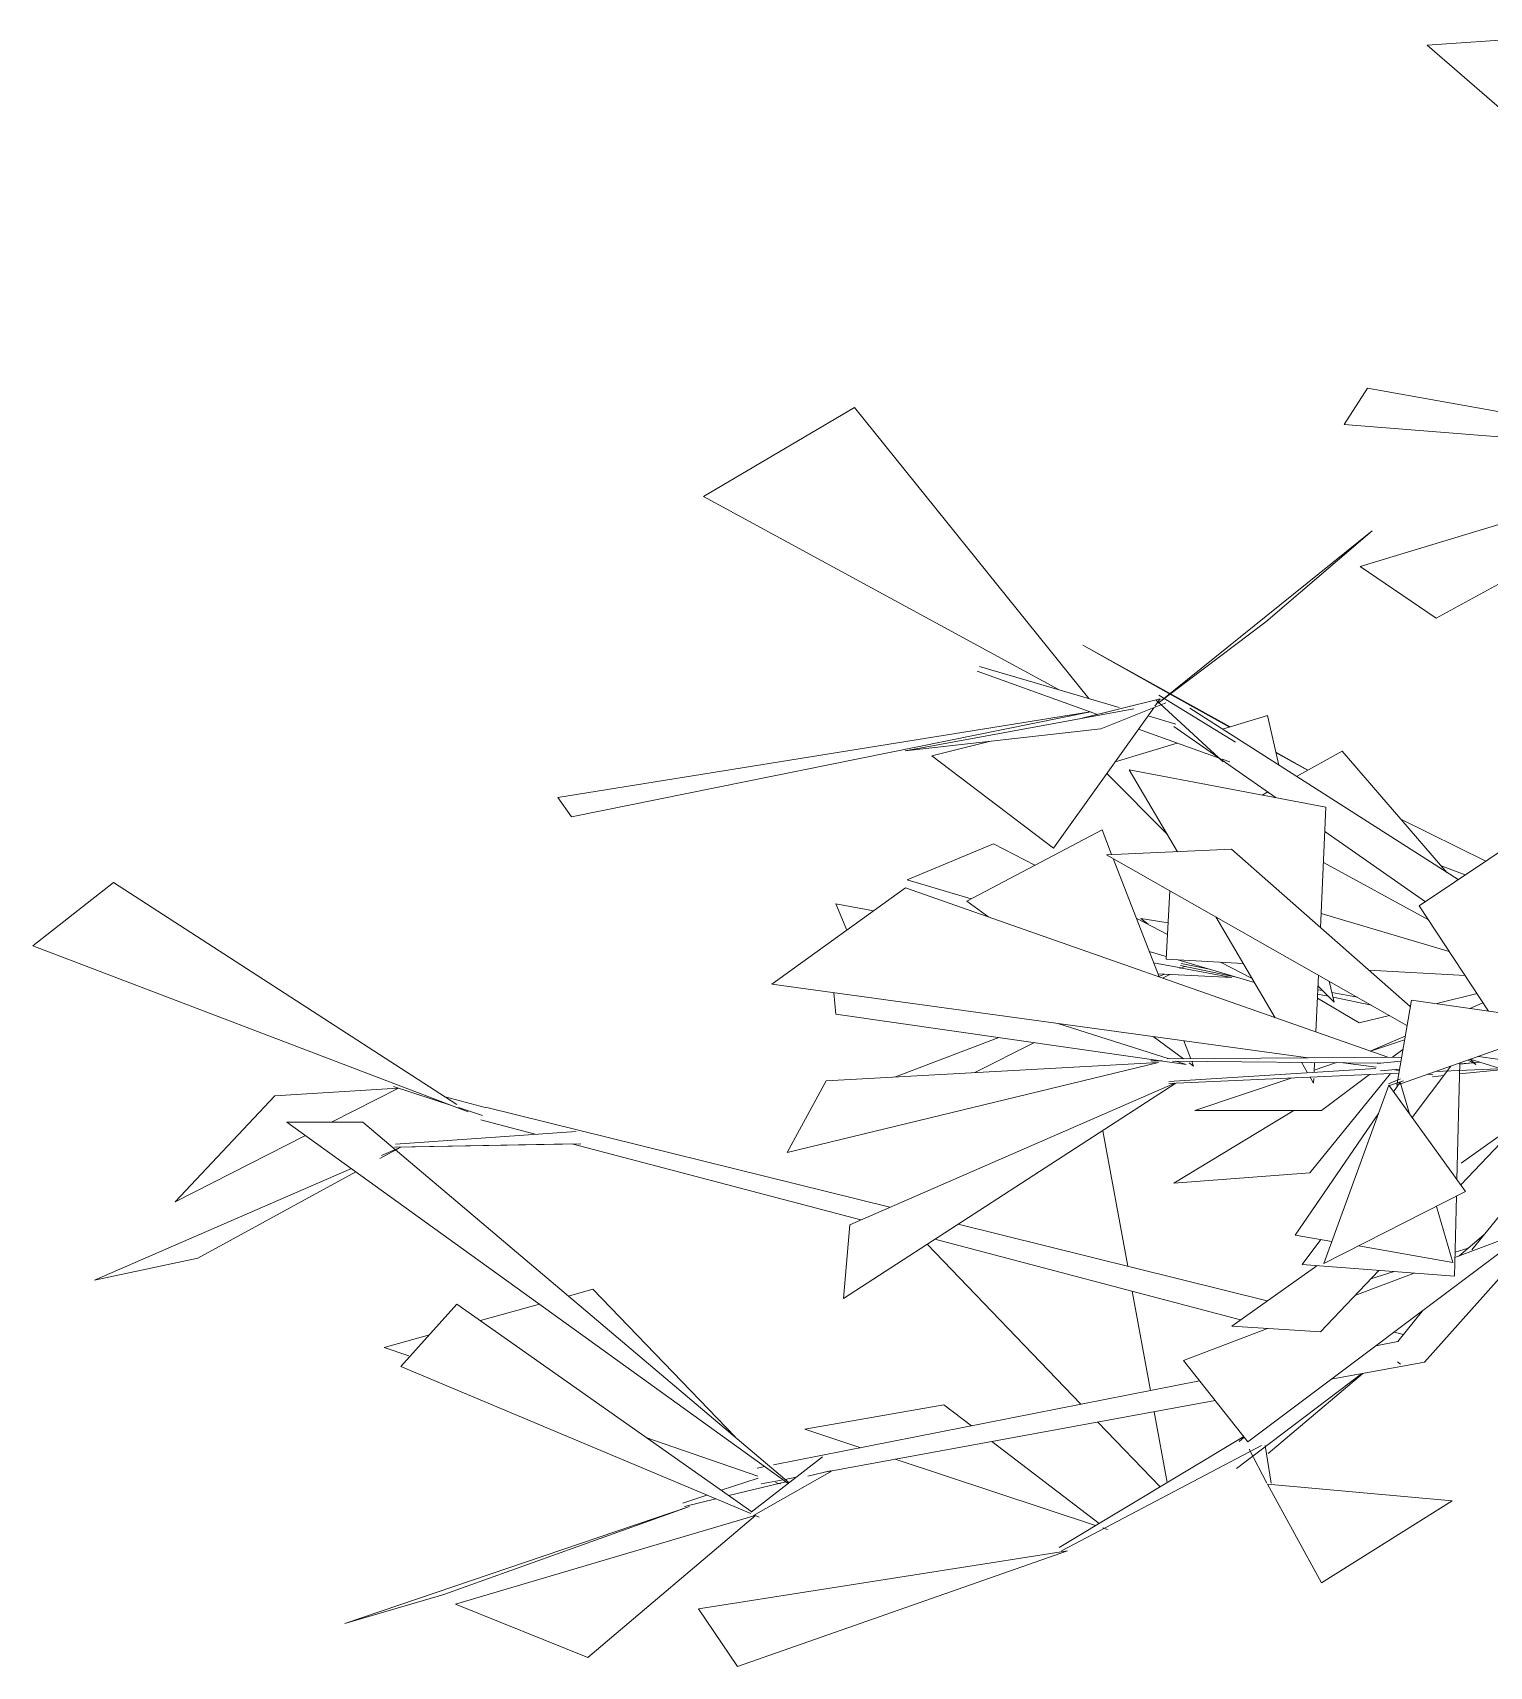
# Model space of a CAD drawing. Header units: millimetres. Extents: x 78096 to 288885, y -20632 to 149556.
# Drawn here: x 249305.5 to 249691.2, y 94774.5 to 95207.1 of the extents above; entities that cross this region are included whole.
import ezdxf

# ---------------------------------------------------------------- set-up
doc = ezdxf.new("R2010")
doc.units = ezdxf.units.MM
doc.layers.add('G-IMPT', color=8, linetype='Continuous', lineweight=9)
doc.layers.add('L-PLNT', color=71, linetype='Continuous', lineweight=9)

# ---------------------------------------------------------------- blocks, each defined once
blk = doc.blocks.new('ZZ-V - Tree Broadleaf 2 - 3dtree rotund SIMPLU-4826109-TOMH A-A')
at = {"layer": 'G-IMPT'}
for p, q in [((24026.1, 95207.13), (23978.29, 95203.86)), ((23978.29, 95203.86), (24060.23, 95132.8)), ((23956.36, 95103.37), (23962.53, 95113.02)), ((23962.53, 95113.02), (24059.43, 95095.53)), ((23786.66, 95084.32), (23826.7, 95107.82)), ((23888.76, 95030.79), (23826.7, 95107.82)), ((23956.36, 95103.37), (24058.13, 95095.31)), ((23960.56, 95065.72), (24058.86, 95095.53)), ((23980.71, 95052.04), (24059.89, 95095.59)), ((23786.66, 95084.32), (23880.69, 95033.16)), ((23963.77, 95075.19), (23908.06, 95030.35)), ((23935.62, 95051.13), (23963.77, 95075.19)), ((23960.56, 95065.72), (23980.71, 95052.04)), ((23935.62, 95051.13), (23907.06, 95029.56)), ((23909.12, 95032.56), (23887.15, 95044.91)), ((23887.15, 95044.91), (23926.13, 95023.29)), ((23859.17, 95038.04), (23891.02, 95026.59)), ((23859.74, 95039.31), (23896.73, 95028.45)), ((23907.29, 95031.72), (23927.59, 95019.25)), ((23909.12, 95032.56), (23925.96, 95023.24)), ((23889.08, 95027.29), (23748.08, 95004.61)), ((23751.71, 94999.43), (23889.18, 95027.25)), ((23900.6, 95028.05), (23840.13, 95016.9)), ((23879.33, 94991.16), (23905.92, 95028.34)), ((23907.64, 95030.75), (23886.22, 95025.39)), ((23891.92, 95022.79), (23909.1, 95029.61)), ((23906.2, 95028.73), (23907.64, 95030.75)), ((23906.5, 95030.46), (23924.25, 95014.04)), ((23915.43, 95028.2), (23986.52, 94982.82)), ((23904.39, 95026.2), (23911.78, 95024.03)), ((23911.21, 95023.37), (23938.33, 95004.5)), ((23924.09, 95022.67), (23935.99, 95026.3)), ((23935.99, 95026.3), (23939.05, 95013.12)), ((23891.92, 95022.79), (23840.13, 95016.9)), ((23862.34, 95019.43), (23847.16, 95015.63)), ((23895.65, 95013.98), (23912.11, 95019.01)), ((23901.88, 95022.69), (23923.2, 95015.02)), ((23879.33, 94991.16), (23847.16, 95015.63)), ((23924.05, 95014.71), (23926.04, 95014)), ((23938.25, 95016.57), (23946.74, 95011.86)), ((23938.29, 95016.42), (23946.63, 95011.8)), ((23943.67, 95010.17), (23955.76, 95016.81)), ((23955.76, 95016.81), (23983.55, 94984.71)), ((23893.47, 95010.93), (23909.54, 94994.77)), ((23951.51, 95001.98), (23899.44, 95011.94)), ((23899.44, 95011.94), (23912.2, 94990.23)), ((23934.62, 95005.21), (23936.13, 95006.04)), ((24022.75, 95007.19), (23976.18, 94975.86)), ((23751.71, 94999.43), (23748.08, 95004.61)), ((23951.51, 95001.98), (23950.08, 94970.09)), ((23993.83, 94987.74), (23971.34, 94998.81)), ((23856.42, 94977.16), (23892.22, 94996.03)), ((23894.76, 94989.46), (23892.22, 94996.03)), ((23951.22, 94995.54), (23977.87, 94976.99)), ((23840.59, 94982.81), (23863.47, 94992.35)), ((23863.47, 94992.35), (23874.41, 94986.64)), ((23893.41, 94989.4), (23926.49, 94990.87)), ((23893.41, 94989.4), (23972.96, 94944.23)), ((23907.3, 94957.08), (23895.17, 94988.41)), ((23926.49, 94990.87), (23973.81, 94949.19)), ((23950.85, 94987.4), (23978.62, 94972.16)), ((23981.99, 94986.51), (23988.39, 94984.07)), ((23609.07, 94965.26), (23630.5, 94982.06)), ((23721.39, 94923.3), (23630.5, 94982.06)), ((23804.79, 94955.11), (23840.2, 94980.67)), ((23840.2, 94980.67), (23967.88, 94935.78)), ((23840.59, 94982.81), (23857.59, 94977.77)), ((23910.14, 94979.9), (23909.2, 94961.75)), ((23824.61, 94969.42), (23821.73, 94976.39)), ((23831.71, 94974.54), (23821.73, 94976.39)), ((23856.42, 94977.16), (23862.23, 94972.92)), ((23994.55, 94948.01), (23976.18, 94975.86)), ((23901.28, 94972.62), (23909.54, 94968.31)), ((23904.4, 94970.99), (23902.48, 94972.49)), ((23902.48, 94972.49), (23909.7, 94971.37)), ((23922.35, 94972.97), (23938.04, 94946.27)), ((23950.25, 94973.83), (23984.15, 94963.77)), ((23609.07, 94965.26), (23724.38, 94921.37)), ((23904.68, 94963.83), (23909.23, 94962.48)), ((23913.1, 94959.43), (23905.87, 94960.77)), ((23909.2, 94961.75), (23929.59, 94960.64)), ((23912.26, 94961.59), (23932.58, 94955.57)), ((23912.77, 94959.3), (23914.13, 94959.82)), ((23912.99, 94960.06), (23927.83, 94956.98)), ((23913.15, 94960.58), (23920.23, 94959.23)), ((23926.57, 94956.93), (23913.3, 94959.39)), ((23923.62, 94960.97), (23931.96, 94956.61)), ((23962.86, 94958.84), (23988.32, 94957.46)), ((23804.79, 94955.11), (23946.78, 94935.62)), ((23907, 94957.85), (23926.57, 94956.93)), ((23907.25, 94957.2), (23908.76, 94957.77)), ((23910.17, 94957.7), (23908.26, 94956.74)), ((23949.52, 94957.54), (23948.84, 94942.48)), ((23949.34, 94953.68), (23950.62, 94953.44)), ((23949.39, 94954.68), (23953.65, 94950.39)), ((23952.36, 94955.93), (23953.65, 94950.39)), ((23821.24, 94952.85), (23821.69, 94947.2)), ((23949.24, 94951.46), (23960.3, 94944.88)), ((23949.29, 94952.52), (23952.12, 94951.93)), ((23953.05, 94952.97), (23959.85, 94951.68)), ((23953.4, 94951.67), (23963.6, 94949.55)), ((23970.23, 94928.38), (23974.11, 94950.94)), ((24016.79, 94944.82), (23974.11, 94950.94)), ((23980.84, 94949.98), (23991.5, 94952.63)), ((23993.08, 94950.24), (23989.57, 94948.73)), ((23821.69, 94947.2), (23914.46, 94933.9)), ((23960.3, 94944.88), (23968.31, 94946.87)), ((23837.49, 94930.57), (23864.86, 94941.01)), ((23880.52, 94944.71), (23909.98, 94935.33)), ((23905.71, 94941.26), (23913.8, 94935.36)), ((23972.47, 94941.37), (23963.25, 94937.41)), ((24016.79, 94944.82), (23970.23, 94928.38)), ((23874.3, 94939.66), (23858.49, 94931.71)), ((23915.7, 94935.38), (23913.86, 94940.14)), ((23963.31, 94937.39), (23972.3, 94940.42)), ((23969.11, 94935.79), (23971.86, 94937.86)), ((24047.18, 94937.51), (23986.9, 94931.37)), ((23808.85, 94910.55), (23907.13, 94934.36)), ((23819.21, 94929.57), (23907.13, 94934.36)), ((23905.15, 94934.84), (23908.17, 94934.81)), ((23909.49, 94935.33), (23971.51, 94935.81)), ((23909.94, 94929.36), (23964.69, 94932.85)), ((23910.89, 94934.78), (23966.05, 94934.24)), ((23911.74, 94934.77), (23914.46, 94933.9)), ((23915.27, 94934.3), (23916.45, 94933.43)), ((23916.45, 94933.43), (23915.95, 94934.73)), ((23944.99, 94934.45), (23946.61, 94931.69)), ((23948.48, 94934.42), (23948.37, 94931.81)), ((23948.39, 94932.35), (23954.33, 94934.36)), ((23956.1, 94934.34), (23964.78, 94933.15)), ((23965.1, 94934.15), (23971.33, 94934.77)), ((23965.91, 94932.15), (23970.96, 94932.6)), ((23969.63, 94932.48), (23970.91, 94932.31)), ((23984.54, 94933.43), (23974.34, 94919.81)), ((23999.15, 94932.85), (23980.51, 94932.01)), ((23986.18, 94903.39), (23986.97, 94934.29)), ((23986.97, 94934.03), (23990.38, 94934.34)), ((23990.4, 94934.33), (23986.97, 94933.93)), ((23989.13, 94935.05), (23991.2, 94933.87)), ((23989.65, 94935.24), (23991.2, 94933.87)), ((23989.7, 94935.25), (23997.61, 94932.85)), ((23990.65, 94934.36), (23992.18, 94934.5)), ((23998.78, 94935.02), (23991.88, 94936.02)), ((23704.59, 94928.01), (23720.24, 94922.94)), ((23819.21, 94929.57), (23808.85, 94910.55)), ((23823.77, 94871.93), (23911.71, 94928.9)), ((23911.48, 94928.89), (23825.44, 94891.43)), ((23970.78, 94931.57), (23909.9, 94928.82)), ((23916.78, 94921.69), (23942.26, 94930.29)), ((23947.26, 94905.22), (23968.57, 94931.47)), ((23947.3, 94930.51), (23948.24, 94928.93)), ((23948.29, 94930.2), (23948.24, 94928.93)), ((23950.29, 94921.66), (23963.03, 94931.22)), ((23968.18, 94928.35), (23950.92, 94881.14)), ((23971.26, 94930.09), (23968.07, 94928.76)), ((23988.48, 94900.19), (23968.18, 94928.35)), ((23968.33, 94928.32), (23972.04, 94929.51)), ((23971.17, 94929.22), (23969.4, 94926.65)), ((23973.63, 94920.79), (23971.17, 94929.22)), ((23978.43, 94931.27), (23979.79, 94931.09)), ((23982.67, 94930.94), (23979.71, 94930.64)), ((23673.19, 94925.57), (23646.77, 94897.51)), ((23673.19, 94925.57), (23705.74, 94927.64)), ((23688.2, 94918.58), (23705.91, 94927.58)), ((23718.28, 94925.31), (23728.91, 94922.52)), ((23721.79, 94922.44), (23728.13, 94920.39)), ((23727.69, 94919.19), (23742.13, 94915.39)), ((23728.93, 94922.58), (23836.04, 94896.05)), ((23942.97, 94921.67), (23911.19, 94902.42)), ((23916.78, 94921.69), (23950.29, 94921.66)), ((23965.45, 94920.88), (23943.37, 94888.7)), ((23646.77, 94897.51), (23681.28, 94915.06)), ((23676.4, 94918.58), (23809.14, 94822.9)), ((23676.4, 94918.58), (23696.53, 94918.58)), ((23809.39, 94823.09), (23696.53, 94918.58)), ((23705.12, 94912.74), (23752.95, 94916.16)), ((23899, 94880.45), (23892.46, 94916.27)), ((23987.18, 94902), (24003.09, 94918.65)), ((24002.93, 94918.82), (23987.33, 94907.74)), ((24017.74, 94918.91), (23990.13, 94884.76)), ((23701, 94908.93), (23706.58, 94911.99)), ((23706.57, 94911.99), (23701.47, 94909.77)), ((23704.87, 94911.94), (23751.82, 94912.88)), ((23751.82, 94912.88), (23705.45, 94911.97)), ((23705.45, 94911.97), (23754.21, 94912.87)), ((23752.18, 94912.75), (23828.37, 94892.7)), ((23693.45, 94906.29), (23625.41, 94876.71)), ((23652.79, 94882.54), (23694.62, 94905.44)), ((23947.26, 94905.22), (23911.19, 94902.42)), ((23988.48, 94900.19), (23950.92, 94881.14)), ((23985.52, 94877.84), (23986.06, 94898.97)), ((23985.1, 94881.46), (23980.78, 94896.29)), ((23823.77, 94871.93), (23825.44, 94891.43)), ((23854.09, 94891.58), (23935.98, 94871.29)), ((23930.85, 94833.9), (24004.83, 94889.54)), ((24007.64, 94888.8), (23977.63, 94855.03)), ((23985.64, 94882.73), (24004.53, 94889.88)), ((23845.95, 94886.3), (23886.6, 94843.92)), ((23847.9, 94887.57), (23928.9, 94866.26)), ((23953.07, 94887.02), (23943.37, 94888.7)), ((23950.17, 94887.52), (23945.2, 94880.87)), ((23985.1, 94881.46), (23960.1, 94885.8)), ((23985.68, 94884.13), (23989.2, 94885.24)), ((23986.7, 94883.13), (23993.33, 94888.72)), ((23652.79, 94882.54), (23625.41, 94876.71)), ((23949.06, 94880.58), (23926.57, 94864.61)), ((23985.52, 94877.84), (23945.2, 94880.87)), ((23950.02, 94863.11), (23965.53, 94879.34)), ((23959.19, 94872.71), (23974.85, 94878.64)), ((23963.39, 94877.11), (23969.53, 94879.04)), ((23750.95, 94872.54), (23757.39, 94874.33)), ((23795.05, 94835.22), (23757.39, 94874.33)), ((23905.01, 94847.56), (23900.22, 94873.8)), ((23706.59, 94853.86), (23721.41, 94870.41)), ((23799.46, 94815.39), (23721.41, 94870.41)), ((23727.61, 94866.04), (23743.25, 94870.39)), ((23977.19, 94868.76), (23970.54, 94860.53)), ((23913.74, 94855.51), (23936.05, 94863.95)), ((23950.02, 94863.11), (23926.57, 94864.61)), ((23969.52, 94862.99), (23972.02, 94862.37)), ((23702.18, 94858.96), (23714.13, 94862.29)), ((23702.18, 94858.96), (23708.67, 94856.72)), ((23970.54, 94860.53), (23964.72, 94859.38)), ((23913.74, 94855.51), (23930.85, 94833.9)), ((23977.63, 94855.03), (23952.92, 94850.5)), ((23970.45, 94855.08), (23971.24, 94854.53)), ((23706.59, 94853.86), (23799.22, 94814.93)), ((23917.99, 94850.13), (23805.21, 94827.82)), ((23927.84, 94826.86), (23960.87, 94851.96)), ((23936.24, 94830.86), (23961.25, 94852.03)), ((23813.51, 94837.29), (23850.32, 94843.77)), ((23922.16, 94844.87), (23819.24, 94826)), ((23857.63, 94838.19), (23850.32, 94843.77)), ((23909.47, 94823.15), (23906.04, 94841.91)), ((23813.51, 94837.29), (23828.31, 94832.38)), ((23891.14, 94839.18), (23907.6, 94822.03)), ((23771.68, 94834.98), (23801.09, 94824.83)), ((23891.49, 94812.35), (23863.07, 94834.04)), ((23880.83, 94805.95), (23929.73, 94835.32)), ((23881.44, 94805.06), (23934.45, 94832.96)), ((23928.49, 94834.06), (23929.83, 94835.19)), ((23936.99, 94822.99), (23935.41, 94832.99)), ((23799.35, 94815.31), (23818.2, 94829.92)), ((23837.47, 94829.35), (23890.51, 94811.76)), ((23935.84, 94822.99), (23931.2, 94832.03)), ((23791.36, 94821.1), (23801.14, 94824.35)), ((23799.97, 94814.42), (23820.77, 94826.28)), ((23802.94, 94827.37), (23800.87, 94826.96)), ((23807.75, 94823.9), (23801.94, 94822.83)), ((23811.26, 94824.54), (23808.31, 94824)), ((23814.35, 94824.81), (23820.24, 94826.25)), ((23781.21, 94817.73), (23787.54, 94819.84)), ((23793.38, 94819.68), (23808.48, 94823.37)), ((23805.79, 94823.2), (23807.04, 94822.77)), ((23984.88, 94818.3), (23936.01, 94822.76)), ((23950.31, 94796.62), (23936.01, 94822.76)), ((23691.69, 94785.8), (23782.96, 94816.8)), ((23717.91, 94793.5), (23782.96, 94816.8)), ((23781.7, 94816.82), (23789.93, 94818.83)), ((23984.88, 94818.3), (23950.31, 94796.62)), ((23800.41, 94814.43), (23721.01, 94790.91)), ((23756.07, 94776.82), (23800.43, 94814.44)), ((23800.16, 94814.53), (23801.44, 94813.99)), ((23892.4, 94811.13), (23893.63, 94810.73)), ((23785.4, 94789.7), (23883.08, 94805.03)), ((23883.08, 94805.03), (23795.72, 94774.48)), ((23717.91, 94793.5), (23691.69, 94785.8)), ((23756.07, 94776.82), (23721.01, 94790.91)), ((23785.4, 94789.7), (23795.72, 94774.48))]:
    blk.add_line(p, q, dxfattribs=at)

msp = doc.modelspace()

# ---------------------------------------------------------------- block references
at = {"layer": 'L-PLNT'}
msp.add_blockref('ZZ-V - Tree Broadleaf 2 - 3dtree rotund SIMPLU-4826109-TOMH A-A', (225696.455, 0), dxfattribs=at)

doc.saveas('drawing.dxf')
